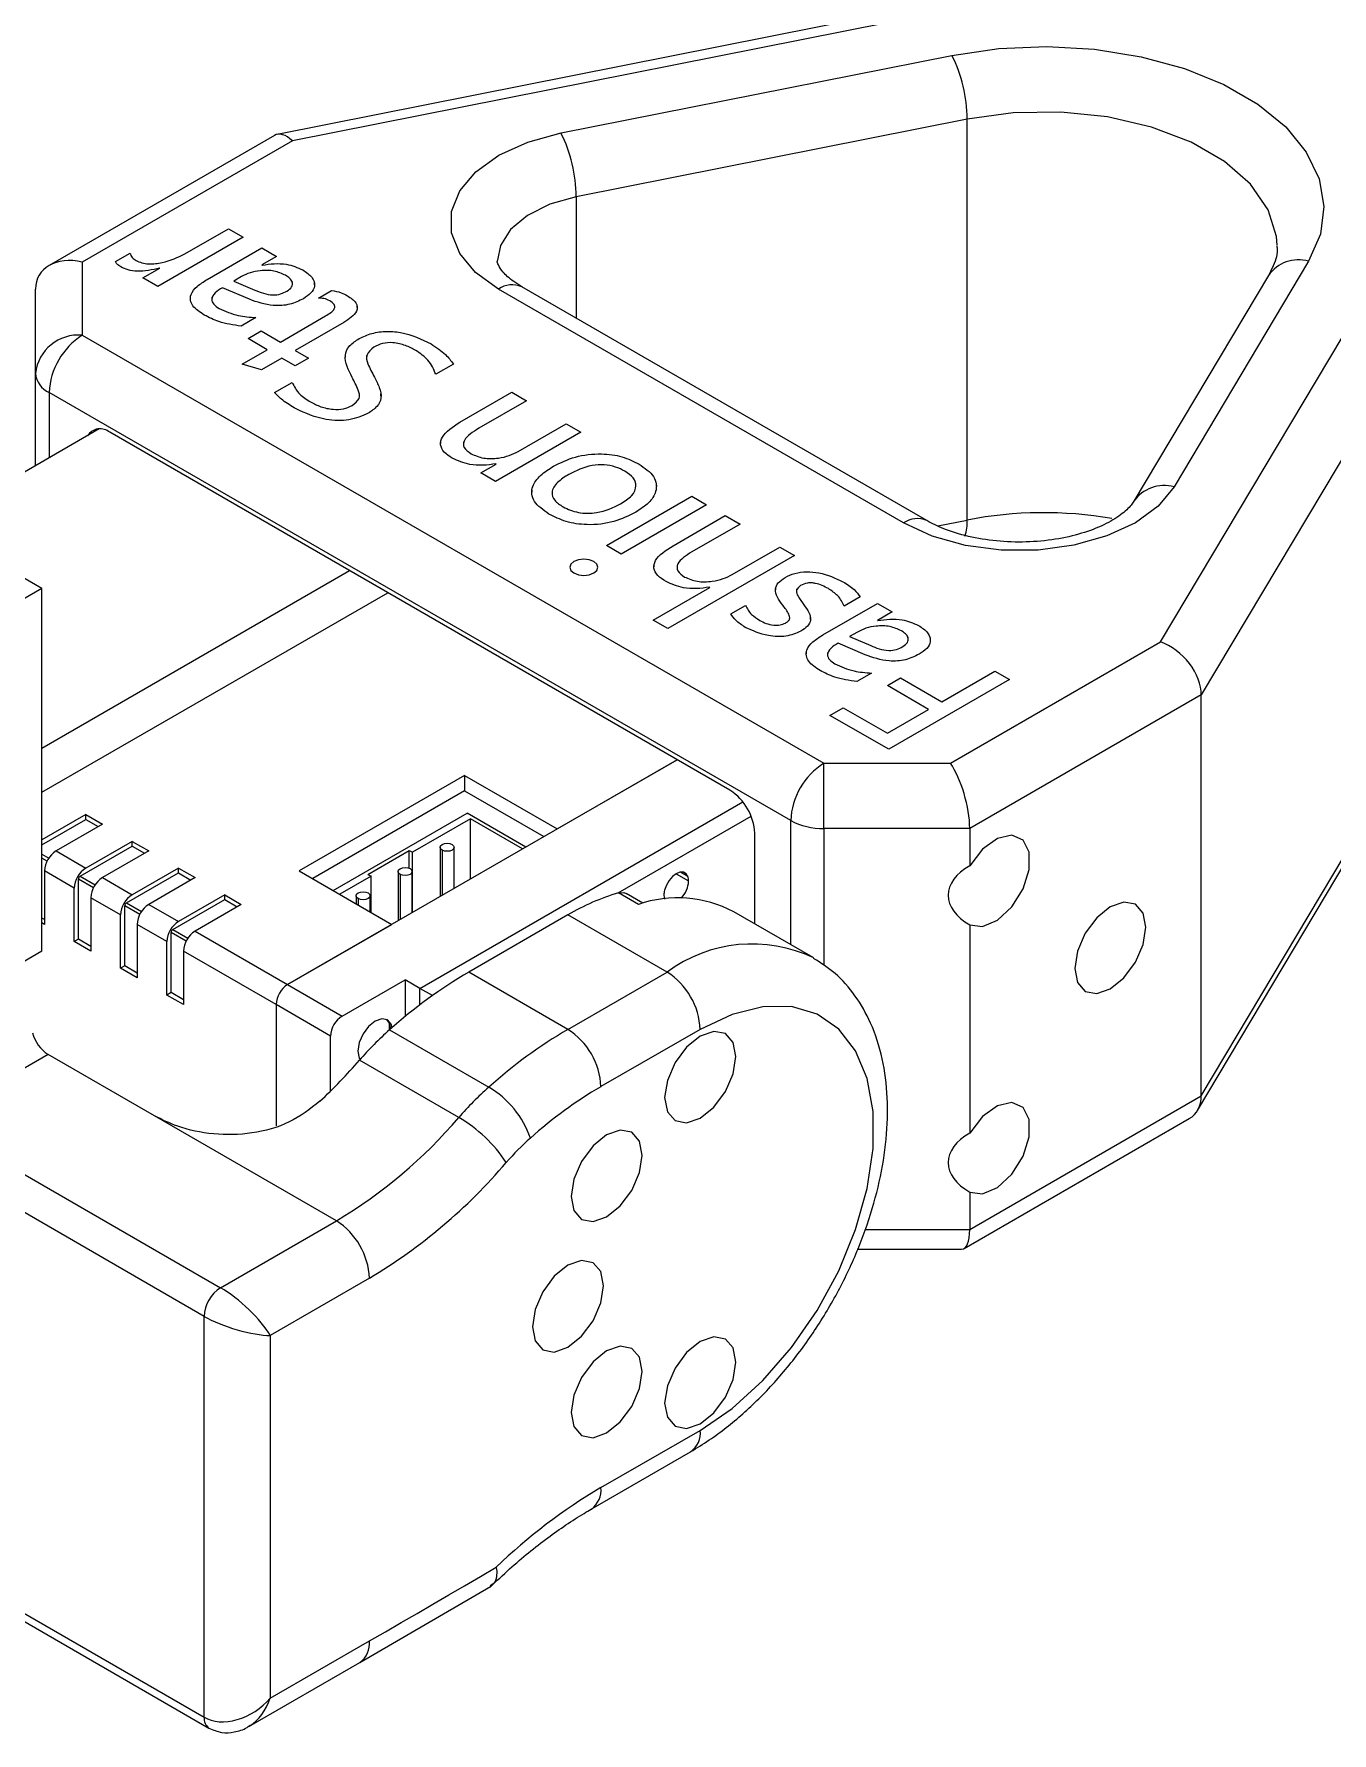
# Model space of a CAD drawing. Header units: millimetres. Extents: x 93 to 933, y 68 to 662.
# Drawn here: x 718.1 to 773.6, y 540.7 to 613.3 of the extents above; entities that cross this region are included whole.
import ezdxf

# ---------------------------------------------------------------- set-up
doc = ezdxf.new("R2010")
doc.units = ezdxf.units.MM

msp = doc.modelspace()

# ---------------------------------------------------------------- linework, layer by layer
at = {"color": 7, "linetype": 'Continuous', "lineweight": 25}
for p, q in [((766.685, 616.628), (728.488, 609.04)), ((767.075, 616.299), (729.14, 608.763)), ((740.626, 609.098), (757.343, 612.419)), ((757.994, 609.694), (741.276, 606.373)), ((757.994, 592.546), (757.994, 609.694)), ((728.371, 608.995), (718.738, 603.435)), ((766.263, 587.332), (779.317, 609.232)), ((729.14, 608.763), (720.152, 603.575)), ((781.209, 607.223), (768.003, 585.071)), ((727.03, 604.643), (723.379, 602.535)), ((724.54, 603.932), (726.401, 605.006)), ((726.401, 605.006), (727.03, 604.643)), ((721.569, 603.598), (722.199, 603.962)), ((725.493, 602.833), (727.829, 604.182)), ((727.829, 604.182), (728.459, 603.818)), ((728.459, 603.818), (727.829, 603.455)), ((720.152, 603.575), (720.152, 600.449)), ((722.749, 602.899), (723.472, 603.316)), ((723.472, 603.316), (723.461, 603.323)), ((727.829, 603.455), (727.845, 603.446)), ((772.595, 603.614), (766.842, 593.963)), ((718.152, 598.816), (718.152, 602.42)), ((723.379, 602.535), (722.749, 602.899)), ((727.305, 601.986), (726.145, 602.482)), ((726.968, 602.957), (726.636, 602.766)), ((726.636, 602.766), (727.538, 602.379)), ((729.142, 602.645), (729.142, 602.747)), ((730.087, 602.607), (730.087, 602.709)), ((730.25, 602.039), (730.816, 602.366)), ((755.273, 592.421), (737.954, 602.419)), ((756.273, 592.52), (738.954, 602.518)), ((770.877, 603.005), (765.124, 593.354)), ((724.772, 602.123), (724.772, 602.021)), ((725.691, 602.082), (725.691, 601.98)), ((731.913, 601.64), (731.913, 601.743)), ((727.578, 601.202), (726.948, 600.838)), ((728.629, 600.159), (730.561, 601.274)), ((731.336, 600.995), (729.258, 599.795)), ((720.152, 600.449), (751.861, 582.144)), ((727.244, 600.304), (727.811, 600.631)), ((728.062, 599.832), (727.244, 600.304)), ((727.811, 600.631), (728.629, 600.159)), ((726.992, 599.214), (728.062, 599.832)), ((728.692, 599.468), (727.824, 598.967)), ((729.258, 599.141), (728.692, 599.468)), ((729.258, 599.795), (729.825, 599.468)), ((729.825, 599.468), (729.258, 599.141)), ((731.402, 599.61), (731.402, 599.508)), ((732.314, 599.583), (732.314, 599.481)), ((718.152, 594.868), (718.152, 598.816)), ((727.824, 598.967), (726.992, 599.214)), ((736.022, 599.216), (735.267, 598.78)), ((750.447, 579.695), (718.738, 598)), ((728.374, 597.998), (729.129, 598.434)), ((736.3, 596.731), (738.518, 598.011)), ((738.518, 598.011), (739.148, 597.648)), ((732.005, 597.848), (732.005, 597.95)), ((732.928, 597.838), (732.928, 597.94)), ((739.148, 597.648), (737.107, 596.469)), ((738.8, 595.484), (740.847, 596.666)), ((740.847, 596.666), (741.477, 596.303)), ((720.877, 596.441), (714.256, 592.619)), ((747.851, 580.989), (721.334, 596.297)), ((735.476, 595.917), (735.476, 595.815)), ((736.457, 595.888), (736.457, 595.786)), ((741.477, 596.303), (737.826, 594.195)), ((737.196, 594.559), (737.856, 594.94)), ((737.826, 594.195), (737.196, 594.559)), ((737.856, 594.94), (737.844, 594.947)), ((739.376, 593.834), (739.376, 593.732)), ((740.244, 593.795), (740.244, 593.693)), ((743.831, 594.019), (743.831, 594.121)), ((744.704, 593.98), (744.704, 594.082)), ((742.572, 591.455), (746.223, 593.563)), ((746.853, 593.2), (743.202, 591.092)), ((746.223, 593.563), (746.853, 593.2)), ((745.418, 591.448), (747.652, 592.738)), ((748.282, 592.375), (746.218, 591.183)), ((747.652, 592.738), (748.282, 592.375)), ((743.202, 591.092), (742.572, 591.455)), ((718.432, 589.62), (715.675, 591.211)), ((750.611, 591.03), (745.197, 587.905)), ((747.947, 590.219), (749.981, 591.393)), ((749.981, 591.393), (750.611, 591.03)), ((731.588, 590.378), (718.432, 582.783)), ((744.594, 590.654), (744.594, 590.552)), ((745.587, 590.613), (745.587, 590.511)), ((768.003, 567.924), (781.209, 590.076)), ((718.432, 589.62), (708.641, 583.968)), ((718.432, 574.106), (718.432, 589.62)), ((718.432, 580.906), (733.214, 589.439)), ((744.568, 588.268), (746.986, 589.664)), ((746.986, 589.664), (746.974, 589.672)), ((749.798, 589.667), (749.798, 589.565)), ((750.692, 589.603), (750.692, 589.501)), ((753.425, 589.26), (752.732, 588.861)), ((767.844, 567.299), (781.035, 589.428)), ((747.885, 588.534), (748.515, 588.897)), ((751.825, 587.632), (754.161, 588.98)), ((754.161, 588.98), (754.791, 588.617)), ((754.791, 588.617), (754.161, 588.254)), ((745.197, 587.905), (744.568, 588.268)), ((751.293, 588.296), (751.293, 588.398)), ((754.161, 588.254), (754.177, 588.245)), ((753.637, 586.785), (752.476, 587.281)), ((753.3, 587.756), (752.968, 587.565)), ((752.968, 587.565), (753.87, 587.178)), ((755.474, 587.444), (755.474, 587.546)), ((756.419, 587.406), (756.419, 587.508)), ((757.276, 582.144), (766.263, 587.332)), ((751.104, 586.922), (751.104, 586.82)), ((752.023, 586.881), (752.023, 586.779)), ((753.91, 586.001), (753.28, 585.637)), ((754.583, 585.466), (755.15, 585.793)), ((759.808, 585.721), (754.646, 582.741)), ((755.15, 585.793), (756.912, 584.776)), ((756.912, 584.776), (759.178, 586.084)), ((759.178, 586.084), (759.808, 585.721)), ((756.346, 584.449), (754.583, 585.466)), ((768.003, 585.071), (758.104, 579.357)), ((768.003, 567.924), (768.003, 585.071)), ((752.128, 584.194), (752.695, 584.522)), ((754.646, 582.741), (752.128, 584.194)), ((752.695, 584.522), (754.583, 583.431)), ((754.583, 583.431), (756.346, 584.449)), ((745.588, 582.296), (728.936, 572.682)), ((740.464, 579.337), (745.588, 582.296)), ((751.861, 579.357), (751.861, 582.144)), ((751.861, 582.144), (757.276, 582.144)), ((736.504, 581.623), (729.433, 577.541)), ((736.504, 581.623), (740.464, 579.337)), ((736.504, 581.623), (736.504, 580.961)), ((736.504, 580.961), (730.007, 577.21)), ((736.504, 580.961), (739.89, 579.006)), ((720.309, 579.948), (718.432, 578.865)), ((720.309, 579.948), (721.016, 579.54)), ((720.309, 579.744), (720.309, 579.948)), ((730.885, 576.703), (736.61, 580.009)), ((734.593, 572.519), (748.403, 580.492)), ((739.118, 578.561), (736.61, 580.009)), ((743.071, 576.597), (748.757, 579.879)), ((718.432, 578.66), (720.309, 579.744)), ((721.016, 579.54), (719.036, 578.397)), ((720.309, 579.744), (720.839, 579.438)), ((736.751, 579.764), (734.282, 578.338)), ((738.977, 578.479), (736.751, 579.764)), ((736.751, 577.194), (736.751, 579.764)), ((748.912, 575.276), (748.912, 579.152)), ((758.104, 579.357), (751.861, 579.357)), ((758.104, 579.357), (758.104, 577.756)), ((719.036, 578.397), (720.309, 577.662)), ((720.062, 577.315), (722.289, 578.601)), ((722.289, 578.805), (720.309, 577.662)), ((722.996, 578.397), (721.016, 577.254)), ((722.289, 578.805), (722.996, 578.397)), ((722.289, 578.601), (722.289, 578.805)), ((722.289, 578.601), (722.819, 578.295)), ((732.362, 577.393), (734.14, 578.419)), ((734.14, 578.419), (734.282, 578.338)), ((734.14, 577.653), (734.14, 578.419)), ((735.454, 578.552), (735.455, 576.446)), ((736.055, 576.792), (736.054, 578.553)), ((724.269, 577.662), (722.289, 576.519)), ((724.269, 577.662), (724.976, 577.254)), ((724.269, 577.458), (724.269, 577.662)), ((734.282, 575.768), (734.282, 578.338)), ((719.814, 576.805), (718.541, 577.54)), ((718.541, 577.54), (718.541, 575.254)), ((719.991, 574.621), (719.991, 577.193)), ((721.016, 577.254), (722.289, 576.519)), ((722.042, 576.172), (724.269, 577.458)), ((724.976, 577.254), (722.996, 576.111)), ((724.269, 577.458), (724.799, 577.152)), ((729.433, 577.541), (733.393, 575.255)), ((732.504, 577.311), (731.167, 576.54)), ((732.362, 577.393), (732.504, 577.311)), ((732.504, 575.768), (732.504, 577.311)), ((733.658, 577.515), (733.659, 575.409)), ((734.259, 575.755), (734.258, 577.515)), ((719.814, 574.519), (719.814, 576.805)), ((720.521, 576.397), (720.521, 574.111)), ((721.794, 575.662), (720.521, 576.397)), ((724.021, 575.029), (726.249, 576.315)), ((726.249, 576.519), (724.269, 575.376)), ((726.249, 576.519), (726.956, 576.111)), ((726.249, 576.315), (726.249, 576.519)), ((726.249, 576.315), (726.779, 576.009)), ((731.862, 576.477), (731.862, 576.139)), ((732.462, 575.792), (732.462, 576.478)), ((743.934, 576.111), (743.085, 576.601)), ((744.126, 576.164), (743.412, 576.576)), ((745.023, 576.499), (745.045, 576.337)), ((718.541, 575.458), (718.432, 575.521)), ((721.794, 573.376), (721.794, 575.662)), ((721.971, 573.478), (721.971, 576.05)), ((722.996, 576.111), (724.269, 575.376)), ((726.956, 576.111), (724.976, 574.968)), ((740.921, 575.663), (736.679, 573.213)), ((745.164, 573.213), (740.921, 575.663)), ((751.413, 573.832), (748.019, 575.792)), ((718.541, 575.254), (718.432, 575.317)), ((722.501, 575.254), (722.501, 572.968)), ((723.774, 574.519), (722.501, 575.254)), ((723.951, 572.335), (723.951, 574.907)), ((724.976, 574.968), (728.936, 572.682)), ((728.936, 572.682), (733.393, 575.255)), ((758.104, 575.241), (758.104, 566.325)), ((718.432, 574.106), (708.641, 568.454)), ((719.991, 574.621), (719.814, 574.519)), ((720.521, 574.111), (719.814, 574.519)), ((720.521, 574.315), (719.991, 574.621)), ((723.774, 572.233), (723.774, 574.519)), ((728.441, 571.825), (724.481, 574.111)), ((724.481, 574.111), (724.481, 571.825)), ((721.971, 573.478), (721.794, 573.376)), ((722.501, 572.968), (721.794, 573.376)), ((722.501, 573.172), (721.971, 573.478)), ((728.936, 572.682), (731.269, 571.335)), ((731.269, 571.335), (733.956, 572.886)), ((734.593, 572.519), (733.956, 572.886)), ((733.956, 572.886), (733.956, 571.311)), ((740.921, 570.764), (736.679, 573.213)), ((740.921, 570.764), (745.164, 573.213)), ((723.951, 572.335), (723.774, 572.233)), ((724.481, 571.825), (723.774, 572.233)), ((724.481, 572.029), (723.951, 572.335)), ((728.441, 571.825), (728.441, 566.639)), ((730.774, 570.478), (728.441, 571.825)), ((735.127, 572.211), (734.593, 572.519)), ((734.593, 571.816), (734.593, 572.519)), ((730.774, 568.131), (730.774, 570.478)), ((733.287, 570.738), (733.287, 571.055)), ((733.295, 570.746), (737.538, 568.297)), ((746.578, 570.764), (742.336, 568.315)), ((718.692, 569.693), (713.742, 566.836)), ((723.244, 567.065), (718.692, 569.693)), ((736.25, 566.996), (732.008, 569.445)), ((758.104, 562.209), (768.003, 567.924)), ((713.742, 566.836), (726.072, 559.718)), ((731.022, 562.575), (723.244, 567.065)), ((757.861, 561.393), (767.494, 566.953)), ((725.365, 558.493), (713.035, 565.611)), ((758.104, 563.809), (758.104, 562.209)), ((726.072, 559.718), (731.022, 562.575)), ((753.294, 561.364), (757.754, 561.364)), ((732.436, 560.126), (728.193, 557.676)), ((725.365, 541.346), (725.365, 558.493)), ((728.193, 557.676), (728.193, 542.162)), ((742.336, 551.167), (746.578, 553.616)), ((741.921, 550.252), (746.164, 552.701)), ((711.124, 549.567), (725.365, 541.346)), ((711.061, 549.265), (725.572, 540.888)), ((732.022, 543.696), (737.61, 546.946)), ((728.193, 542.162), (732.436, 544.611)), ((727.279, 540.958), (732.022, 543.696))]:
    msp.add_line(p, q, dxfattribs=at)
at = {"color": 8, "linetype": 'Continuous', "lineweight": 25}
for p, q in [((741.276, 606.373), (741.276, 601.177)), ((718.738, 598), (718.738, 595.206)), ((756.738, 592.297), (757.994, 592.546)), ((750.447, 574.39), (750.447, 579.695)), ((751.861, 579.357), (751.861, 573.494)), ((735.542, 578.43), (735.543, 576.496)), ((718.432, 578.256), (718.723, 578.088)), ((718.653, 577.965), (718.432, 578.093)), ((720.633, 576.822), (719.991, 577.193)), ((720.062, 577.315), (720.703, 576.945)), ((733.746, 577.392), (733.747, 575.459)), ((745.553, 577.417), (746.083, 577.111)), ((746.053, 577.298), (745.73, 577.484)), ((731.95, 576.355), (731.95, 576.088)), ((722.613, 575.679), (721.971, 576.05)), ((722.042, 576.172), (722.683, 575.802)), ((724.592, 574.537), (723.951, 574.907)), ((724.021, 575.029), (724.663, 574.659)), ((753.634, 562.209), (758.104, 562.209))]:
    msp.add_line(p, q, dxfattribs=at)
at = {"color": 7, "linetype": 'Continuous', "lineweight": 25, "flags": 128}
for points in [[(757.343, 612.419), (759.341, 612.708), (761.395, 612.795), (763.444, 612.679), (765.429, 612.362), (767.29, 611.853), (768.974, 611.169), (770.43, 610.328), (771.616, 609.356), (772.496, 608.282), (773.046, 607.136), (773.247, 605.953), (773.096, 604.767), (772.595, 603.614)], [(737.954, 602.419), (736.974, 603.128), (736.294, 603.946), (735.946, 604.831), (735.949, 605.738), (736.303, 606.622), (736.989, 607.438), (737.974, 608.145), (739.207, 608.708), (740.626, 609.098)], [(766.842, 593.963), (766.167, 593.144), (765.193, 592.432), (763.968, 591.864), (762.554, 591.468), (761.023, 591.264), (759.451, 591.262), (757.919, 591.462), (756.502, 591.855), (755.273, 592.421)], [(741.18, 590.772), (741.05, 590.66), (741.004, 590.527), (741.05, 590.395), (741.18, 590.283), (741.375, 590.207), (741.604, 590.181), (741.834, 590.207), (742.029, 590.283), (742.159, 590.395), (742.204, 590.527), (742.159, 590.66), (742.029, 590.772), (741.834, 590.847), (741.604, 590.874), (741.375, 590.847), (741.18, 590.772)], [(741.18, 590.772), (741.05, 590.66), (741.004, 590.527), (741.05, 590.395), (741.18, 590.283), (741.375, 590.207), (741.604, 590.181), (741.834, 590.207), (742.029, 590.283), (742.159, 590.395), (742.204, 590.527), (742.159, 590.66), (742.029, 590.772), (741.834, 590.847), (741.604, 590.874), (741.375, 590.847), (741.18, 590.772)], [(735.542, 578.43), (735.477, 578.486), (735.454, 578.552), (735.477, 578.619), (735.542, 578.675), (735.639, 578.713), (735.754, 578.726), (735.869, 578.713), (735.966, 578.675)], [(735.966, 578.675), (736.031, 578.619), (736.054, 578.553), (736.031, 578.486), (735.966, 578.43), (735.869, 578.392), (735.754, 578.379), (735.639, 578.392), (735.542, 578.43)], [(758.104, 575.241), (758.649, 575.162), (759.286, 575.431), (759.901, 576), (760.385, 576.768), (760.651, 577.598), (760.651, 578.34), (760.385, 578.862), (759.901, 579.072), (759.286, 578.931), (758.649, 578.465), (758.104, 577.756)], [(733.746, 577.392), (733.681, 577.449), (733.658, 577.515), (733.681, 577.581), (733.746, 577.637), (733.843, 577.675), (733.958, 577.688), (734.073, 577.675), (734.17, 577.638)], [(734.17, 577.638), (734.235, 577.581), (734.258, 577.515), (734.235, 577.449), (734.17, 577.393), (734.073, 577.355), (733.958, 577.342), (733.843, 577.355), (733.746, 577.392)], [(746.053, 577.298), (745.976, 577.419), (745.859, 577.482), (745.713, 577.481), (745.553, 577.417), (745.392, 577.296), (745.247, 577.128), (745.13, 576.93), (745.053, 576.72)], [(731.95, 576.355), (731.885, 576.411), (731.862, 576.477), (731.885, 576.544), (731.95, 576.6), (732.047, 576.638), (732.162, 576.651), (732.277, 576.638), (732.374, 576.6)], [(732.374, 576.6), (732.439, 576.544), (732.462, 576.478), (732.439, 576.411), (732.374, 576.355), (732.277, 576.317), (732.162, 576.304), (732.047, 576.317), (731.95, 576.355)], [(743.085, 576.601), (743.317, 576.613), (743.412, 576.576)], [(764.114, 576.008), (763.533, 575.539), (763.039, 574.873), (762.71, 574.114), (762.594, 573.375), (762.71, 572.77), (763.039, 572.391), (763.533, 572.295), (764.114, 572.497), (764.696, 572.967), (765.189, 573.632), (765.519, 574.392), (765.635, 575.13), (765.519, 575.735), (765.189, 576.115), (764.696, 576.21), (764.114, 576.008)], [(733.412, 570.849), (733.369, 570.989), (733.209, 571.174), (732.968, 571.221), (732.684, 571.122), (732.399, 570.893), (732.159, 570.568), (731.998, 570.197), (731.941, 569.836)], [(733.353, 570.797), (733.299, 571.029), (733.172, 571.192)], [(746.578, 553.616), (747.942, 554.55), (749.26, 555.744), (750.487, 557.157), (751.58, 558.742), (752.503, 560.444), (753.224, 562.205), (753.719, 563.966), (753.971, 565.667), (753.971, 567.249), (753.719, 568.659), (753.224, 569.849), (752.503, 570.777), (751.58, 571.414), (750.487, 571.736), (749.26, 571.733), (747.942, 571.405), (746.578, 570.764)], [(746.578, 570.478), (745.996, 570.009), (745.503, 569.343), (745.174, 568.583), (745.058, 567.845), (745.174, 567.24), (745.503, 566.861), (745.996, 566.765), (746.578, 566.967), (747.16, 567.436), (747.653, 568.102), (747.983, 568.861), (748.098, 569.6), (747.983, 570.205), (747.653, 570.584), (747.16, 570.68), (746.578, 570.478)], [(731.941, 569.836), (731.998, 569.54), (732.034, 569.475)], [(758.104, 563.809), (758.649, 563.73), (759.286, 563.999), (759.901, 564.569), (760.385, 565.337), (760.651, 566.166), (760.651, 566.908), (760.385, 567.431), (759.901, 567.64), (759.286, 567.499), (758.649, 567.033), (758.104, 566.325)], [(741.503, 565.121), (741.174, 564.361), (741.058, 563.622), (741.174, 563.017), (741.503, 562.638), (741.996, 562.542), (742.578, 562.744), (743.16, 563.214), (743.653, 563.879), (743.983, 564.639), (744.098, 565.378), (743.983, 565.983), (743.653, 566.362), (743.16, 566.458), (742.578, 566.256), (741.996, 565.786), (741.503, 565.121)], [(739.401, 558.047), (739.517, 557.442), (739.846, 557.063), (740.34, 556.967), (740.921, 557.169), (741.503, 557.638), (741.996, 558.304), (742.326, 559.064), (742.442, 559.802), (742.326, 560.407), (741.996, 560.786), (741.503, 560.882), (740.921, 560.68), (740.34, 560.211), (739.846, 559.545), (739.517, 558.786), (739.401, 558.047)], [(746.578, 553.902), (747.16, 554.372), (747.653, 555.037), (747.983, 555.797), (748.098, 556.535), (747.983, 557.14), (747.653, 557.52), (747.16, 557.616), (746.578, 557.413), (745.996, 556.944), (745.503, 556.279), (745.174, 555.519), (745.058, 554.78), (745.174, 554.175), (745.503, 553.796), (745.996, 553.7), (746.578, 553.902)], [(741.503, 553.4), (741.996, 553.304), (742.578, 553.506), (743.16, 553.976), (743.653, 554.641), (743.983, 555.401), (744.098, 556.14), (743.983, 556.745), (743.653, 557.124), (743.16, 557.22), (742.578, 557.018), (741.996, 556.548), (741.503, 555.883), (741.174, 555.123), (741.058, 554.384), (741.174, 553.779), (741.503, 553.4)], [(732.436, 544.611), (733.114, 545.003), (733.792, 545.395), (734.469, 545.788), (735.147, 546.182), (735.825, 546.577), (736.503, 546.972), (737.18, 547.367), (737.858, 547.764)]]:
    msp.add_lwpolyline(points, dxfattribs=at)
at = {"color": 8, "linetype": 'Continuous', "lineweight": 25, "flags": 128}
for points in [[(771.248, 604.301), (771.22, 604.666), (770.865, 605.818), (770.114, 606.905), (769, 607.882), (767.566, 608.71), (765.873, 609.354), (763.99, 609.787), (761.994, 609.992), (759.968, 609.961), (757.994, 609.694)], [(741.276, 606.373), (740.144, 606.051), (739.188, 605.575), (738.469, 604.976), (738.032, 604.293), (737.904, 603.66)]]:
    msp.add_lwpolyline(points, dxfattribs=at)
at = {"color": 7, "linetype": 'Continuous', "lineweight": 25}
for centre, radius, start, end in [((751.856, 609.668), 6.138, 0.24231, 26.62365), ((735.138, 606.347), 6.138, 0.24231, 26.62365), ((719.986, 598.612), 1.845, 84.81742, 173.64866), ((721.809, 597.86), 3.074, 122.60548, 177.39452), ((719.153, 598.916), 1.006, 185.6948, 245.62534), ((720.92, 595.798), 0.649, 50.33289, 146.81778), ((753.518, 579.555), 3.074, 122.60548, 177.39452), ((746.609, 579.047), 2.305, 2.60548, 57.39452), ((751.804, 582.242), 2.886, 241.95976, 271.1441), ((719.616, 577.491), 1.076, 122.60548, 177.39452), ((720.889, 576.756), 1.076, 122.60548, 177.39452), ((720.144, 577.186), 0.154, 122.60548, 177.39452), ((721.596, 576.348), 1.076, 122.60548, 177.39452), ((744.914, 577.17), 1.171, 317.33559, 357.09624), ((745.546, 577.12), 0.537, 359.09774, 19.36404), ((722.869, 575.613), 1.076, 122.60548, 177.39452), ((745.825, 567.32), 9.677, 106.44783, 120.44889), ((745.605, 571.199), 5.189, 62.2671, 108.78167), ((745.909, 576.49), 0.887, 164.96253, 179.45342), ((722.124, 576.043), 0.154, 122.60548, 177.39452), ((723.576, 575.205), 1.076, 122.60548, 177.39452), ((724.849, 574.47), 1.076, 122.60548, 177.39452), ((724.104, 574.9), 0.154, 122.60548, 177.39452), ((725.556, 574.062), 1.076, 122.60548, 177.39452), ((729.516, 571.776), 1.076, 122.60548, 177.39452), ((747.223, 555.199), 20.873, 120.34302, 131.85683), ((743.508, 570.624), 3.074, 2.60548, 57.39452), ((731.849, 570.429), 1.076, 122.60548, 177.39452), ((719.541, 571.006), 1.563, 194.51854, 237.10784), ((742.879, 559.976), 14.417, 131.6635, 138.94238), ((751.466, 552.75), 20.873, 120.34302, 131.85683), ((739.265, 568.175), 3.074, 2.60548, 57.39452), ((713.454, 585.629), 24.62, 313.22315, 318.90408), ((747.122, 557.526), 14.417, 131.6635, 138.94238), ((735.405, 564.74), 4.148, 19.34743, 59.04568), ((751.74, 552.248), 18.617, 120.34302, 131.85683), ((720.172, 580.71), 21.133, 300.89047, 319.53643), ((733.139, 561.658), 6.179, 33.55983, 59.76468), ((746.985, 557.498), 11.534, 131.6635, 138.94238), ((720.293, 580.422), 23.652, 300.89047, 319.53643), ((729.366, 559.986), 3.074, 2.60548, 57.39452), ((726.9, 558.423), 1.537, 122.60548, 177.39452), ((754.444, 530.591), 23.875, 120.47429, 134.00227)]:
    msp.add_arc(centre, radius, start, end, dxfattribs=at)
at = {"color": 8, "linetype": 'Continuous', "lineweight": 25}
for centre, radius, start, end in [((772.166, 602.096), 1.578, 74.23419, 144.80456), ((738.54, 601.601), 1.006, 65.69288, 125.61758), ((766.413, 592.449), 1.574, 74.18471, 145.63787), ((755.86, 591.601), 1.008, 66.125, 125.57983), ((756.072, 592.458), 1.924, 341.91497, 2.62555), ((761.25, 575.911), 16.951, 80.05528, 101.07433), ((748.804, 568.304), 6.112, 64.53604, 126.55278), ((745.627, 553.495), 0.959, 304.04068, 7.2574), ((741.333, 551.069), 1.007, 305.85933, 5.60631), ((731.456, 544.503), 0.986, 305.01333, 6.29885), ((725.841, 541.285), 0.479, 172.74011, 235.98408)]:
    msp.add_arc(centre, radius, start, end, dxfattribs=at)
at = {"color": 7, "linetype": 'Continuous', "lineweight": 25}
for centre, major_axis, ratio, start_param, end_param in [((729.14, 607.13), (-0.712, 1.892), 0.434459, 5.569518, 6.354835), ((720.152, 601.942), (1.848, -1.067), 0.717483, 1.963536, 3.534332), ((766.263, 585.699), (-1.428, 1.449), 0.686877, 3.750009, 5.320806), ((757.276, 580.511), (-0.534, 1.993), 0.317858, 4.012029, 5.582825), ((760.225, 576.499), (3.041, 0), 0.577382, 2.342943, 3.940243), ((766.263, 568.552), (-1.428, 1.449), 0.686877, 2.96453, 3.750009), ((760.225, 565.067), (3.041, 0), 0.577382, 2.342943, 3.940243), ((757.276, 563.364), (-0.534, 1.993), 0.317858, 3.056636, 4.012029), ((726.779, 558.493), (1.536, -1.415), 0.264838, 0.702881, 2.273677), ((726.779, 558.493), (1.993, -0.623), 0.264711, 4.009543, 5.58034), ((726.779, 542.979), (1.763, 1.326), 0.711499, 3.435656, 5.006453)]:
    msp.add_ellipse(centre, major_axis=major_axis, ratio=ratio, start_param=start_param, end_param=end_param, dxfattribs=at)
at = {"color": 8, "linetype": 'Continuous', "lineweight": 25}
msp.add_ellipse((726.779, 542.979), major_axis=(0.267, 2.19), ratio=0.71152, start_param=3.661555, end_param=4.418475, dxfattribs=at)
at = {"color": 7, "linetype": 'Continuous', "lineweight": 25}
for points, knots in [([(722.199, 603.962), (722.22, 603.894), (722.258, 603.774), (722.401, 603.684), (722.464, 603.645)], [0, 0, 0, 0, 0.558377, 1, 1, 1, 1]), ([(722.199, 603.962), (722.22, 603.894), (722.258, 603.774), (722.401, 603.684), (722.464, 603.645)], [0, 0, 0, 0, 0.558377, 1, 1, 1, 1]), ([(722.464, 603.645), (722.541, 603.608), (722.693, 603.535), (723.086, 603.483), (723.784, 603.556), (724.238, 603.782), (724.54, 603.932)], [0, 0, 0, 0, 0.12531, 0.250701, 0.500634, 1, 1, 1, 1]), ([(722.464, 603.645), (722.541, 603.608), (722.693, 603.535), (723.086, 603.483), (723.784, 603.556), (724.238, 603.782), (724.54, 603.932)], [0, 0, 0, 0, 0.12531, 0.250701, 0.500634, 1, 1, 1, 1]), ([(771.235, 604.276), (771.24, 604.246), (771.283, 603.964), (771.172, 603.569), (770.95, 603.144), (770.877, 603.005)], [0, 0, 0, 0, 0.073626, 0.697741, 1, 1, 1, 1]), ([(721.8, 603.374), (721.74, 603.41), (721.634, 603.475), (721.589, 603.561), (721.569, 603.598)], [0, 0, 0, 0, 0.560601, 1, 1, 1, 1]), ([(721.8, 603.374), (721.74, 603.41), (721.634, 603.475), (721.589, 603.561), (721.569, 603.598)], [0, 0, 0, 0, 0.560601, 1, 1, 1, 1]), ([(723.461, 603.323), (723.144, 603.247), (722.703, 603.14), (722.103, 603.226), (721.901, 603.325), (721.8, 603.374)], [0, 0, 0, 0, 0.558127, 0.778989, 1, 1, 1, 1]), ([(723.461, 603.323), (723.144, 603.247), (722.703, 603.14), (722.103, 603.226), (721.901, 603.325), (721.8, 603.374)], [0, 0, 0, 0, 0.558127, 0.778989, 1, 1, 1, 1]), ([(728.847, 603.012), (728.69, 603.083), (728.376, 603.224), (727.801, 603.231), (727.318, 603.135), (727.085, 603.016), (726.968, 602.957)], [0, 0, 0, 0, 0.279202, 0.558595, 0.779113, 1, 1, 1, 1]), ([(728.847, 603.012), (728.69, 603.083), (728.376, 603.224), (727.801, 603.231), (727.318, 603.135), (727.085, 603.016), (726.968, 602.957)], [0, 0, 0, 0, 0.279202, 0.558595, 0.779113, 1, 1, 1, 1]), ([(727.845, 603.446), (728.014, 603.471), (728.352, 603.523), (728.996, 603.501), (729.359, 603.341), (729.581, 603.243)], [0, 0, 0, 0, 0.2813012, 0.5620696, 1, 1, 1, 1]), ([(727.845, 603.446), (728.014, 603.471), (728.352, 603.523), (728.996, 603.501), (729.359, 603.341), (729.581, 603.243)], [0, 0, 0, 0, 0.2813012, 0.5620696, 1, 1, 1, 1]), ([(729.581, 603.243), (729.729, 603.143), (730.023, 602.945), (730.134, 602.571), (729.962, 602.244), (729.729, 602.09), (729.612, 602.013)], [0, 0, 0, 0, 0.280297, 0.559295, 0.779316, 1, 1, 1, 1]), ([(729.581, 603.243), (729.729, 603.143), (730.023, 602.945), (730.134, 602.571), (729.962, 602.244), (729.729, 602.09), (729.612, 602.013)], [0, 0, 0, 0, 0.280297, 0.559295, 0.779316, 1, 1, 1, 1]), ([(738.954, 602.518), (738.833, 602.593), (738.485, 602.808), (738.106, 603.166), (737.925, 603.493), (737.891, 603.579), (737.907, 603.644), (737.909, 603.652)], [0, 0, 0, 0, 0.140628, 0.406201, 0.674355, 0.960264, 1, 1, 1, 1]), ([(725.372, 601.312), (725.184, 601.436), (724.809, 601.682), (724.726, 602.165), (725.044, 602.55), (725.344, 602.738), (725.493, 602.833)], [0, 0, 0, 0, 0.280482, 0.558091, 0.778648, 1, 1, 1, 1]), ([(725.372, 601.312), (725.184, 601.436), (724.809, 601.682), (724.726, 602.165), (725.044, 602.55), (725.344, 602.738), (725.493, 602.833)], [0, 0, 0, 0, 0.280482, 0.558091, 0.778648, 1, 1, 1, 1]), ([(726.145, 602.482), (726.034, 602.412), (725.812, 602.273), (725.648, 602.014), (725.751, 601.767), (725.922, 601.655), (726.008, 601.599)], [0, 0, 0, 0, 0.2811654, 0.5601385, 0.7794672, 1, 1, 1, 1]), ([(726.145, 602.482), (726.034, 602.412), (725.812, 602.273), (725.648, 602.014), (725.751, 601.767), (725.922, 601.655), (726.008, 601.599)], [0, 0, 0, 0, 0.2811654, 0.5601385, 0.7794672, 1, 1, 1, 1]), ([(727.538, 602.379), (727.655, 602.331), (727.887, 602.235), (728.277, 602.151), (728.653, 602.204), (728.824, 602.291), (728.909, 602.334)], [0, 0, 0, 0, 0.281126, 0.560252, 0.779592, 1, 1, 1, 1]), ([(727.538, 602.379), (727.655, 602.331), (727.887, 602.235), (728.277, 602.151), (728.653, 602.204), (728.824, 602.291), (728.909, 602.334)], [0, 0, 0, 0, 0.281126, 0.560252, 0.779592, 1, 1, 1, 1]), ([(728.909, 602.334), (728.987, 602.39), (729.143, 602.504), (729.157, 602.713), (729.041, 602.886), (728.912, 602.97), (728.847, 603.012)], [0, 0, 0, 0, 0.279451, 0.558702, 0.779222, 1, 1, 1, 1]), ([(728.909, 602.334), (728.987, 602.39), (729.143, 602.504), (729.157, 602.713), (729.041, 602.886), (728.912, 602.97), (728.847, 603.012)], [0, 0, 0, 0, 0.279451, 0.558702, 0.779222, 1, 1, 1, 1]), ([(730.816, 602.366), (730.959, 602.34), (731.213, 602.293), (731.406, 602.187), (731.491, 602.14)], [0, 0, 0, 0, 0.558792, 1, 1, 1, 1]), ([(730.816, 602.366), (730.959, 602.34), (731.213, 602.293), (731.406, 602.187), (731.491, 602.14)], [0, 0, 0, 0, 0.558792, 1, 1, 1, 1]), ([(729.612, 602.013), (729.429, 601.922), (729.063, 601.74), (728.161, 601.674), (727.63, 601.867), (727.305, 601.986)], [0, 0, 0, 0, 0.281015, 0.560462, 1, 1, 1, 1]), ([(729.612, 602.013), (729.429, 601.922), (729.063, 601.74), (728.161, 601.674), (727.63, 601.867), (727.305, 601.986)], [0, 0, 0, 0, 0.281015, 0.560462, 1, 1, 1, 1]), ([(730.734, 601.923), (730.654, 601.96), (730.511, 602.027), (730.33, 602.035), (730.25, 602.039)], [0, 0, 0, 0, 0.559233, 1, 1, 1, 1]), ([(730.734, 601.923), (730.654, 601.96), (730.511, 602.027), (730.33, 602.035), (730.25, 602.039)], [0, 0, 0, 0, 0.559233, 1, 1, 1, 1]), ([(730.561, 601.274), (730.716, 601.368), (730.911, 601.486), (730.965, 601.676), (730.916, 601.803), (730.807, 601.875), (730.734, 601.923)], [0, 0, 0, 0, 0.498781, 0.624277, 0.749775, 1, 1, 1, 1]), ([(730.561, 601.274), (730.716, 601.368), (730.911, 601.486), (730.965, 601.676), (730.916, 601.803), (730.807, 601.875), (730.734, 601.923)], [0, 0, 0, 0, 0.498781, 0.624277, 0.749775, 1, 1, 1, 1]), ([(731.491, 602.14), (731.633, 602.046), (731.914, 601.858), (731.937, 601.384), (731.564, 601.142), (731.336, 600.995)], [0, 0, 0, 0, 0.281126, 0.559692, 1, 1, 1, 1]), ([(731.491, 602.14), (731.633, 602.046), (731.914, 601.858), (731.937, 601.384), (731.564, 601.142), (731.336, 600.995)], [0, 0, 0, 0, 0.281126, 0.559692, 1, 1, 1, 1]), ([(726.948, 600.838), (726.617, 600.887), (726.026, 600.975), (725.572, 601.209), (725.372, 601.312)], [0, 0, 0, 0, 0.559291, 1, 1, 1, 1]), ([(726.948, 600.838), (726.617, 600.887), (726.026, 600.975), (725.572, 601.209), (725.372, 601.312)], [0, 0, 0, 0, 0.559291, 1, 1, 1, 1]), ([(726.008, 601.599), (726.268, 601.48), (726.734, 601.267), (727.319, 601.222), (727.578, 601.202)], [0, 0, 0, 0, 0.558982, 1, 1, 1, 1]), ([(726.008, 601.599), (726.268, 601.48), (726.734, 601.267), (727.319, 601.222), (727.578, 601.202)], [0, 0, 0, 0, 0.558982, 1, 1, 1, 1]), ([(731.697, 598.647), (731.532, 598.96), (731.302, 599.396), (731.518, 599.977), (731.798, 600.175), (731.938, 600.274)], [0, 0, 0, 0, 0.5598053, 0.7799747, 1, 1, 1, 1]), ([(731.697, 598.647), (731.532, 598.96), (731.302, 599.396), (731.518, 599.977), (731.798, 600.175), (731.938, 600.274)], [0, 0, 0, 0, 0.5598053, 0.7799747, 1, 1, 1, 1]), ([(731.938, 600.274), (732.106, 600.358), (732.442, 600.528), (733.102, 600.637), (734.083, 600.561), (734.662, 600.276), (735.068, 600.075)], [0, 0, 0, 0, 0.187323, 0.374128, 0.56119, 1, 1, 1, 1]), ([(731.938, 600.274), (732.106, 600.358), (732.442, 600.528), (733.102, 600.637), (734.083, 600.561), (734.662, 600.276), (735.068, 600.075)], [0, 0, 0, 0, 0.187323, 0.374128, 0.56119, 1, 1, 1, 1]), ([(732.624, 599.943), (732.5, 599.835), (732.251, 599.618), (732.378, 599.149), (732.549, 598.842), (732.654, 598.654)], [0, 0, 0, 0, 0.277043, 0.557188, 1, 1, 1, 1]), ([(732.624, 599.943), (732.5, 599.835), (732.251, 599.618), (732.378, 599.149), (732.549, 598.842), (732.654, 598.654)], [0, 0, 0, 0, 0.277043, 0.557188, 1, 1, 1, 1]), ([(734.417, 599.797), (734.276, 599.872), (733.993, 600.023), (733.489, 600.155), (732.972, 600.116), (732.74, 600.001), (732.624, 599.943)], [0, 0, 0, 0, 0.281341, 0.5608, 0.779769, 1, 1, 1, 1]), ([(734.417, 599.797), (734.276, 599.872), (733.993, 600.023), (733.489, 600.155), (732.972, 600.116), (732.74, 600.001), (732.624, 599.943)], [0, 0, 0, 0, 0.281341, 0.5608, 0.779769, 1, 1, 1, 1]), ([(735.267, 598.78), (735.185, 598.991), (735.038, 599.371), (734.607, 599.667), (734.417, 599.797)], [0, 0, 0, 0, 0.558978, 1, 1, 1, 1]), ([(735.267, 598.78), (735.185, 598.991), (735.038, 599.371), (734.607, 599.667), (734.417, 599.797)], [0, 0, 0, 0, 0.558978, 1, 1, 1, 1]), ([(735.068, 600.075), (735.291, 599.931), (735.689, 599.673), (735.921, 599.355), (736.022, 599.216)], [0, 0, 0, 0, 0.5607966, 1, 1, 1, 1]), ([(735.068, 600.075), (735.291, 599.931), (735.689, 599.673), (735.921, 599.355), (736.022, 599.216)], [0, 0, 0, 0, 0.5607966, 1, 1, 1, 1]), ([(729.294, 597.304), (729.092, 597.421), (728.733, 597.63), (728.484, 597.886), (728.374, 597.998)], [0, 0, 0, 0, 0.5605496, 1, 1, 1, 1]), ([(729.294, 597.304), (729.092, 597.421), (728.733, 597.63), (728.484, 597.886), (728.374, 597.998)], [0, 0, 0, 0, 0.5605496, 1, 1, 1, 1]), ([(729.129, 598.434), (729.215, 598.258), (729.367, 597.941), (729.752, 597.702), (729.921, 597.596)], [0, 0, 0, 0, 0.558814, 1, 1, 1, 1]), ([(729.129, 598.434), (729.215, 598.258), (729.367, 597.941), (729.752, 597.702), (729.921, 597.596)], [0, 0, 0, 0, 0.558814, 1, 1, 1, 1]), ([(731.69, 597.441), (731.817, 597.54), (732.073, 597.737), (731.935, 598.181), (731.787, 598.47), (731.697, 598.647)], [0, 0, 0, 0, 0.277795, 0.557767, 1, 1, 1, 1]), ([(731.69, 597.441), (731.817, 597.54), (732.073, 597.737), (731.935, 598.181), (731.787, 598.47), (731.697, 598.647)], [0, 0, 0, 0, 0.277795, 0.557767, 1, 1, 1, 1]), ([(732.654, 598.654), (732.727, 598.507), (732.872, 598.214), (732.974, 597.786), (732.792, 597.394), (732.522, 597.21), (732.387, 597.117)], [0, 0, 0, 0, 0.280741, 0.560769, 0.780269, 1, 1, 1, 1]), ([(732.654, 598.654), (732.727, 598.507), (732.872, 598.214), (732.974, 597.786), (732.792, 597.394), (732.522, 597.21), (732.387, 597.117)], [0, 0, 0, 0, 0.280741, 0.560769, 0.780269, 1, 1, 1, 1]), ([(732.387, 597.117), (732.124, 597.001), (731.598, 596.769), (730.355, 596.814), (729.696, 597.118), (729.294, 597.304)], [0, 0, 0, 0, 0.279843, 0.560047, 1, 1, 1, 1]), ([(732.387, 597.117), (732.124, 597.001), (731.598, 596.769), (730.355, 596.814), (729.696, 597.118), (729.294, 597.304)], [0, 0, 0, 0, 0.279843, 0.560047, 1, 1, 1, 1]), ([(729.921, 597.596), (730.061, 597.523), (730.34, 597.378), (730.836, 597.267), (731.341, 597.278), (731.573, 597.387), (731.69, 597.441)], [0, 0, 0, 0, 0.280981, 0.561058, 0.780405, 1, 1, 1, 1]), ([(729.921, 597.596), (730.061, 597.523), (730.34, 597.378), (730.836, 597.267), (731.341, 597.278), (731.573, 597.387), (731.69, 597.441)], [0, 0, 0, 0, 0.280981, 0.561058, 0.780405, 1, 1, 1, 1]), ([(735.977, 595.19), (735.851, 595.273), (735.599, 595.439), (735.437, 595.766), (735.568, 596.25), (735.998, 596.532), (736.3, 596.731)], [0, 0, 0, 0, 0.187285, 0.373927, 0.560874, 1, 1, 1, 1]), ([(735.977, 595.19), (735.851, 595.273), (735.599, 595.439), (735.437, 595.766), (735.568, 596.25), (735.998, 596.532), (736.3, 596.731)], [0, 0, 0, 0, 0.187285, 0.373927, 0.560874, 1, 1, 1, 1]), ([(737.107, 596.469), (736.857, 596.31), (736.543, 596.111), (736.443, 595.801), (736.487, 595.588), (736.662, 595.464), (736.778, 595.381)], [0, 0, 0, 0, 0.499227, 0.624935, 0.750522, 1, 1, 1, 1]), ([(737.107, 596.469), (736.857, 596.31), (736.543, 596.111), (736.443, 595.801), (736.487, 595.588), (736.662, 595.464), (736.778, 595.381)], [0, 0, 0, 0, 0.499227, 0.624935, 0.750522, 1, 1, 1, 1]), ([(737.844, 594.947), (737.66, 594.922), (737.294, 594.873), (736.603, 594.91), (736.214, 595.084), (735.977, 595.19)], [0, 0, 0, 0, 0.281213, 0.561887, 1, 1, 1, 1]), ([(737.844, 594.947), (737.66, 594.922), (737.294, 594.873), (736.603, 594.91), (736.214, 595.084), (735.977, 595.19)], [0, 0, 0, 0, 0.281213, 0.561887, 1, 1, 1, 1]), ([(736.778, 595.381), (736.95, 595.307), (737.295, 595.157), (737.917, 595.173), (738.425, 595.292), (738.675, 595.42), (738.8, 595.484)], [0, 0, 0, 0, 0.278764, 0.558186, 0.778938, 1, 1, 1, 1]), ([(736.778, 595.381), (736.95, 595.307), (737.295, 595.157), (737.917, 595.173), (738.425, 595.292), (738.675, 595.42), (738.8, 595.484)], [0, 0, 0, 0, 0.278764, 0.558186, 0.778938, 1, 1, 1, 1]), ([(740.308, 594.851), (740.602, 594.996), (741.189, 595.287), (742.28, 595.42), (743.271, 595.284), (743.732, 595.055), (743.963, 594.94)], [0, 0, 0, 0, 0.280422, 0.559697, 0.779563, 1, 1, 1, 1]), ([(740.308, 594.851), (740.602, 594.996), (741.189, 595.287), (742.28, 595.42), (743.271, 595.284), (743.732, 595.055), (743.963, 594.94)], [0, 0, 0, 0, 0.280422, 0.559697, 0.779563, 1, 1, 1, 1]), ([(740.111, 592.804), (739.867, 592.973), (739.382, 593.311), (739.332, 593.951), (739.714, 594.47), (740.11, 594.724), (740.308, 594.851)], [0, 0, 0, 0, 0.279789, 0.558407, 0.778898, 1, 1, 1, 1]), ([(740.111, 592.804), (739.867, 592.973), (739.382, 593.311), (739.332, 593.951), (739.714, 594.47), (740.11, 594.724), (740.308, 594.851)], [0, 0, 0, 0, 0.279789, 0.558407, 0.778898, 1, 1, 1, 1]), ([(740.957, 594.499), (740.784, 594.389), (740.439, 594.169), (740.187, 593.766), (740.316, 593.375), (740.582, 593.197), (740.715, 593.109)], [0, 0, 0, 0, 0.28106, 0.560357, 0.77967, 1, 1, 1, 1]), ([(740.957, 594.499), (740.784, 594.389), (740.439, 594.169), (740.187, 593.766), (740.316, 593.375), (740.582, 593.197), (740.715, 593.109)], [0, 0, 0, 0, 0.28106, 0.560357, 0.77967, 1, 1, 1, 1]), ([(743.359, 594.635), (743.231, 594.7), (742.974, 594.831), (742.472, 594.925), (741.713, 594.876), (741.269, 594.654), (740.957, 594.499)], [0, 0, 0, 0, 0.187466, 0.374316, 0.561244, 1, 1, 1, 1]), ([(743.359, 594.635), (743.231, 594.7), (742.974, 594.831), (742.472, 594.925), (741.713, 594.876), (741.269, 594.654), (740.957, 594.499)], [0, 0, 0, 0, 0.187466, 0.374316, 0.561244, 1, 1, 1, 1]), ([(743.176, 593.236), (743.347, 593.347), (743.688, 593.569), (743.884, 593.981), (743.753, 594.367), (743.491, 594.545), (743.359, 594.635)], [0, 0, 0, 0, 0.280745, 0.56004, 0.77973, 1, 1, 1, 1]), ([(743.176, 593.236), (743.347, 593.347), (743.688, 593.569), (743.884, 593.981), (743.753, 594.367), (743.491, 594.545), (743.359, 594.635)], [0, 0, 0, 0, 0.280745, 0.56004, 0.77973, 1, 1, 1, 1]), ([(743.963, 594.94), (744.205, 594.771), (744.687, 594.432), (744.753, 593.798), (744.415, 593.268), (744.023, 593.012), (743.827, 592.884)], [0, 0, 0, 0, 0.279741, 0.558702, 0.779073, 1, 1, 1, 1]), ([(743.963, 594.94), (744.205, 594.771), (744.687, 594.432), (744.753, 593.798), (744.415, 593.268), (744.023, 593.012), (743.827, 592.884)], [0, 0, 0, 0, 0.279741, 0.558702, 0.779073, 1, 1, 1, 1]), ([(740.715, 593.109), (740.922, 593.013), (741.334, 592.823), (742.334, 592.831), (742.857, 593.082), (743.176, 593.236)], [0, 0, 0, 0, 0.280437, 0.560241, 1, 1, 1, 1]), ([(740.715, 593.109), (740.922, 593.013), (741.334, 592.823), (742.334, 592.831), (742.857, 593.082), (743.176, 593.236)], [0, 0, 0, 0, 0.280437, 0.560241, 1, 1, 1, 1]), ([(765.124, 593.354), (765.088, 593.299), (764.982, 593.136), (764.601, 592.769), (763.869, 592.329), (762.907, 591.957), (761.768, 591.698), (760.519, 591.582), (759.241, 591.625), (758.03, 591.825), (757.006, 592.139), (756.502, 592.401), (756.273, 592.52)], [0, 0, 0, 0, 0.053733, 0.16035, 0.264264, 0.368898, 0.47566, 0.584242, 0.693727, 0.802983, 0.910733, 1, 1, 1, 1]), ([(743.827, 592.884), (743.529, 592.734), (742.934, 592.435), (741.817, 592.299), (740.813, 592.451), (740.345, 592.686), (740.111, 592.804)], [0, 0, 0, 0, 0.280565, 0.559538, 0.779417, 1, 1, 1, 1]), ([(743.827, 592.884), (743.529, 592.734), (742.934, 592.435), (741.817, 592.299), (740.813, 592.451), (740.345, 592.686), (740.111, 592.804)], [0, 0, 0, 0, 0.280565, 0.559538, 0.779417, 1, 1, 1, 1]), ([(745.116, 589.914), (744.989, 589.997), (744.736, 590.161), (744.555, 590.484), (744.676, 590.971), (745.112, 591.251), (745.418, 591.448)], [0, 0, 0, 0, 0.1873516, 0.3739975, 0.5607801, 1, 1, 1, 1]), ([(745.116, 589.914), (744.989, 589.997), (744.736, 590.161), (744.555, 590.484), (744.676, 590.971), (745.112, 591.251), (745.418, 591.448)], [0, 0, 0, 0, 0.1873516, 0.3739975, 0.5607801, 1, 1, 1, 1]), ([(746.218, 591.183), (745.972, 591.026), (745.663, 590.829), (745.574, 590.522), (745.622, 590.313), (745.795, 590.191), (745.91, 590.11)], [0, 0, 0, 0, 0.499117, 0.624791, 0.750359, 1, 1, 1, 1]), ([(746.218, 591.183), (745.972, 591.026), (745.663, 590.829), (745.574, 590.522), (745.622, 590.313), (745.795, 590.191), (745.91, 590.11)], [0, 0, 0, 0, 0.499117, 0.624791, 0.750359, 1, 1, 1, 1]), ([(745.91, 590.11), (746.084, 590.035), (746.433, 589.887), (747.059, 589.906), (747.57, 590.026), (747.822, 590.155), (747.947, 590.219)], [0, 0, 0, 0, 0.278543, 0.558213, 0.778921, 1, 1, 1, 1]), ([(745.91, 590.11), (746.084, 590.035), (746.433, 589.887), (747.059, 589.906), (747.57, 590.026), (747.822, 590.155), (747.947, 590.219)], [0, 0, 0, 0, 0.278543, 0.558213, 0.778921, 1, 1, 1, 1]), ([(750.109, 588.903), (749.943, 589.129), (749.712, 589.444), (749.883, 589.876), (750.097, 590.019), (750.205, 590.09)], [0, 0, 0, 0, 0.559488, 0.779519, 1, 1, 1, 1]), ([(750.109, 588.903), (749.943, 589.129), (749.712, 589.444), (749.883, 589.876), (750.097, 590.019), (750.205, 590.09)], [0, 0, 0, 0, 0.559488, 0.779519, 1, 1, 1, 1]), ([(750.205, 590.09), (750.339, 590.156), (750.607, 590.287), (751.135, 590.351), (751.897, 590.282), (752.356, 590.063), (752.678, 589.909)], [0, 0, 0, 0, 0.1871378, 0.3739122, 0.5611897, 1, 1, 1, 1]), ([(750.205, 590.09), (750.339, 590.156), (750.607, 590.287), (751.135, 590.351), (751.897, 590.282), (752.356, 590.063), (752.678, 589.909)], [0, 0, 0, 0, 0.1871378, 0.3739122, 0.5611897, 1, 1, 1, 1]), ([(746.974, 589.672), (746.791, 589.648), (746.426, 589.601), (745.74, 589.636), (745.352, 589.809), (745.116, 589.914)], [0, 0, 0, 0, 0.281177, 0.561905, 1, 1, 1, 1]), ([(746.974, 589.672), (746.791, 589.648), (746.426, 589.601), (745.74, 589.636), (745.352, 589.809), (745.116, 589.914)], [0, 0, 0, 0, 0.281177, 0.561905, 1, 1, 1, 1]), ([(750.872, 589.749), (750.793, 589.678), (750.632, 589.534), (750.784, 589.232), (750.925, 589.04), (751.012, 588.922)], [0, 0, 0, 0, 0.2763025, 0.5569545, 1, 1, 1, 1]), ([(750.872, 589.749), (750.793, 589.678), (750.632, 589.534), (750.784, 589.232), (750.925, 589.04), (751.012, 588.922)], [0, 0, 0, 0, 0.2763025, 0.5569545, 1, 1, 1, 1]), ([(752.058, 589.613), (751.886, 589.705), (751.67, 589.819), (751.334, 589.863), (751.101, 589.854), (750.964, 589.791), (750.872, 589.749)], [0, 0, 0, 0, 0.499637, 0.625307, 0.750981, 1, 1, 1, 1]), ([(752.058, 589.613), (751.886, 589.705), (751.67, 589.819), (751.334, 589.863), (751.101, 589.854), (750.964, 589.791), (750.872, 589.749)], [0, 0, 0, 0, 0.499637, 0.625307, 0.750981, 1, 1, 1, 1]), ([(752.732, 588.861), (752.66, 589.018), (752.532, 589.299), (752.203, 589.517), (752.058, 589.613)], [0, 0, 0, 0, 0.559669, 1, 1, 1, 1]), ([(752.732, 588.861), (752.66, 589.018), (752.532, 589.299), (752.203, 589.517), (752.058, 589.613)], [0, 0, 0, 0, 0.559669, 1, 1, 1, 1]), ([(752.678, 589.909), (752.852, 589.801), (753.162, 589.607), (753.344, 589.366), (753.425, 589.26)], [0, 0, 0, 0, 0.560038, 1, 1, 1, 1]), ([(752.678, 589.909), (752.852, 589.801), (753.162, 589.607), (753.344, 589.366), (753.425, 589.26)], [0, 0, 0, 0, 0.560038, 1, 1, 1, 1]), ([(748.506, 587.957), (748.358, 588.053), (748.093, 588.226), (747.949, 588.439), (747.885, 588.534)], [0, 0, 0, 0, 0.5598319, 1, 1, 1, 1]), ([(748.506, 587.957), (748.358, 588.053), (748.093, 588.226), (747.949, 588.439), (747.885, 588.534)], [0, 0, 0, 0, 0.5598319, 1, 1, 1, 1]), ([(748.515, 588.897), (748.584, 588.763), (748.708, 588.522), (748.996, 588.337), (749.124, 588.255)], [0, 0, 0, 0, 0.5594, 1, 1, 1, 1]), ([(748.515, 588.897), (748.584, 588.763), (748.708, 588.522), (748.996, 588.337), (749.124, 588.255)], [0, 0, 0, 0, 0.5594, 1, 1, 1, 1]), ([(750.226, 588.141), (750.266, 588.166), (750.345, 588.218), (750.434, 588.349), (750.347, 588.593), (750.204, 588.779), (750.109, 588.903)], [0, 0, 0, 0, 0.125134, 0.250386, 0.498839, 1, 1, 1, 1]), ([(750.226, 588.141), (750.266, 588.166), (750.345, 588.218), (750.434, 588.349), (750.347, 588.593), (750.204, 588.779), (750.109, 588.903)], [0, 0, 0, 0, 0.125134, 0.250386, 0.498839, 1, 1, 1, 1]), ([(751.012, 588.922), (751.169, 588.705), (751.387, 588.403), (751.19, 587.997), (750.986, 587.861), (750.884, 587.794)], [0, 0, 0, 0, 0.55931, 0.779368, 1, 1, 1, 1]), ([(751.012, 588.922), (751.169, 588.705), (751.387, 588.403), (751.19, 587.997), (750.986, 587.861), (750.884, 587.794)], [0, 0, 0, 0, 0.55931, 0.779368, 1, 1, 1, 1]), ([(750.884, 587.794), (750.68, 587.707), (750.27, 587.532), (749.321, 587.585), (748.815, 587.816), (748.506, 587.957)], [0, 0, 0, 0, 0.2793727, 0.5598253, 1, 1, 1, 1]), ([(750.884, 587.794), (750.68, 587.707), (750.27, 587.532), (749.321, 587.585), (748.815, 587.816), (748.506, 587.957)], [0, 0, 0, 0, 0.2793727, 0.5598253, 1, 1, 1, 1]), ([(749.124, 588.255), (749.211, 588.21), (749.384, 588.119), (749.689, 588.048), (750.003, 588.043), (750.152, 588.108), (750.226, 588.141)], [0, 0, 0, 0, 0.280859, 0.560907, 0.780655, 1, 1, 1, 1]), ([(749.124, 588.255), (749.211, 588.21), (749.384, 588.119), (749.689, 588.048), (750.003, 588.043), (750.152, 588.108), (750.226, 588.141)], [0, 0, 0, 0, 0.280859, 0.560907, 0.780655, 1, 1, 1, 1]), ([(755.179, 587.811), (755.022, 587.882), (754.708, 588.023), (754.133, 588.03), (753.65, 587.933), (753.417, 587.815), (753.3, 587.756)], [0, 0, 0, 0, 0.279202, 0.558595, 0.779113, 1, 1, 1, 1]), ([(755.179, 587.811), (755.022, 587.882), (754.708, 588.023), (754.133, 588.03), (753.65, 587.933), (753.417, 587.815), (753.3, 587.756)], [0, 0, 0, 0, 0.279202, 0.558595, 0.779113, 1, 1, 1, 1]), ([(754.177, 588.245), (754.346, 588.27), (754.684, 588.322), (755.327, 588.3), (755.691, 588.14), (755.913, 588.042)], [0, 0, 0, 0, 0.281301, 0.56207, 1, 1, 1, 1]), ([(754.177, 588.245), (754.346, 588.27), (754.684, 588.322), (755.327, 588.3), (755.691, 588.14), (755.913, 588.042)], [0, 0, 0, 0, 0.281301, 0.56207, 1, 1, 1, 1]), ([(755.241, 587.133), (755.319, 587.189), (755.475, 587.302), (755.488, 587.512), (755.373, 587.685), (755.244, 587.769), (755.179, 587.811)], [0, 0, 0, 0, 0.279451, 0.558702, 0.779222, 1, 1, 1, 1]), ([(755.241, 587.133), (755.319, 587.189), (755.475, 587.302), (755.488, 587.512), (755.373, 587.685), (755.244, 587.769), (755.179, 587.811)], [0, 0, 0, 0, 0.279451, 0.558702, 0.779222, 1, 1, 1, 1]), ([(755.913, 588.042), (756.061, 587.942), (756.355, 587.744), (756.466, 587.37), (756.294, 587.043), (756.061, 586.889), (755.944, 586.811)], [0, 0, 0, 0, 0.280297, 0.559295, 0.779316, 1, 1, 1, 1]), ([(755.913, 588.042), (756.061, 587.942), (756.355, 587.744), (756.466, 587.37), (756.294, 587.043), (756.061, 586.889), (755.944, 586.811)], [0, 0, 0, 0, 0.280297, 0.559295, 0.779316, 1, 1, 1, 1]), ([(751.704, 586.111), (751.516, 586.235), (751.141, 586.481), (751.058, 586.964), (751.376, 587.349), (751.675, 587.537), (751.825, 587.632)], [0, 0, 0, 0, 0.2804819, 0.5580906, 0.7786483, 1, 1, 1, 1]), ([(751.704, 586.111), (751.516, 586.235), (751.141, 586.481), (751.058, 586.964), (751.376, 587.349), (751.675, 587.537), (751.825, 587.632)], [0, 0, 0, 0, 0.2804819, 0.5580906, 0.7786483, 1, 1, 1, 1]), ([(752.476, 587.281), (752.365, 587.211), (752.144, 587.072), (751.98, 586.813), (752.083, 586.566), (752.254, 586.454), (752.34, 586.398)], [0, 0, 0, 0, 0.281165, 0.560138, 0.779467, 1, 1, 1, 1]), ([(752.476, 587.281), (752.365, 587.211), (752.144, 587.072), (751.98, 586.813), (752.083, 586.566), (752.254, 586.454), (752.34, 586.398)], [0, 0, 0, 0, 0.281165, 0.560138, 0.779467, 1, 1, 1, 1]), ([(753.87, 587.178), (753.987, 587.13), (754.219, 587.034), (754.609, 586.95), (754.985, 587.003), (755.156, 587.09), (755.241, 587.133)], [0, 0, 0, 0, 0.281126, 0.560252, 0.779592, 1, 1, 1, 1]), ([(753.87, 587.178), (753.987, 587.13), (754.219, 587.034), (754.609, 586.95), (754.985, 587.003), (755.156, 587.09), (755.241, 587.133)], [0, 0, 0, 0, 0.281126, 0.560252, 0.779592, 1, 1, 1, 1]), ([(752.34, 586.398), (752.6, 586.279), (753.065, 586.066), (753.651, 586.02), (753.91, 586.001)], [0, 0, 0, 0, 0.5589825, 1, 1, 1, 1]), ([(752.34, 586.398), (752.6, 586.279), (753.065, 586.066), (753.651, 586.02), (753.91, 586.001)], [0, 0, 0, 0, 0.5589825, 1, 1, 1, 1]), ([(755.944, 586.811), (755.76, 586.721), (755.395, 586.539), (754.493, 586.473), (753.962, 586.666), (753.637, 586.785)], [0, 0, 0, 0, 0.281015, 0.560462, 1, 1, 1, 1]), ([(755.944, 586.811), (755.76, 586.721), (755.395, 586.539), (754.493, 586.473), (753.962, 586.666), (753.637, 586.785)], [0, 0, 0, 0, 0.281015, 0.560462, 1, 1, 1, 1]), ([(753.28, 585.637), (752.949, 585.686), (752.358, 585.774), (751.904, 586.008), (751.704, 586.111)], [0, 0, 0, 0, 0.559291, 1, 1, 1, 1]), ([(753.28, 585.637), (752.949, 585.686), (752.358, 585.774), (751.904, 586.008), (751.704, 586.111)], [0, 0, 0, 0, 0.559291, 1, 1, 1, 1]), ([(746.164, 552.701), (746.432, 552.864), (747.196, 553.33), (748.414, 554.293), (749.766, 555.632), (751.001, 557.156), (752.093, 558.819), (753.017, 560.583), (753.75, 562.408), (754.274, 564.255), (754.57, 566.083), (754.62, 567.856), (754.406, 569.53), (753.935, 570.998), (753.238, 572.216), (752.419, 573.172), (751.743, 573.598), (751.426, 573.797)], [0, 0, 0, 0, 0.038488, 0.109674, 0.18064, 0.251356, 0.321891, 0.392404, 0.463058, 0.53402, 0.605492, 0.677628, 0.750382, 0.822861, 0.88571, 0.946457, 1, 1, 1, 1]), ([(730.315, 567.688), (729.897, 567.365), (729.063, 566.718), (727.43, 566.267), (725.759, 566.235), (724.299, 566.54), (723.562, 566.907), (723.244, 567.065)], [0, 0, 0, 0, 0.211985, 0.424231, 0.631723, 0.841062, 1, 1, 1, 1]), ([(737.59, 546.907), (737.868, 547.172), (738.679, 547.943), (740.028, 549.035), (741.201, 549.829), (741.818, 550.191), (741.921, 550.252)], [0, 0, 0, 0, 0.196878, 0.573307, 0.928529, 1, 1, 1, 1]), ([(737.858, 547.764), (737.859, 547.76), (737.876, 547.644), (737.885, 547.382), (737.81, 547.087), (737.656, 547.001), (737.596, 546.967)], [0, 0, 0, 0, 0.010347, 0.299616, 0.730114, 1, 1, 1, 1]), ([(725.572, 540.888), (725.752, 540.81), (726.099, 540.659), (726.673, 540.702), (727.091, 540.825), (727.29, 540.978), (727.335, 541.012)], [0, 0, 0, 0, 0.31194, 0.600058, 0.911068, 1, 1, 1, 1])]:
    msp.add_open_spline(points, degree=3, knots=knots, dxfattribs=at)

doc.saveas('drawing.dxf')
